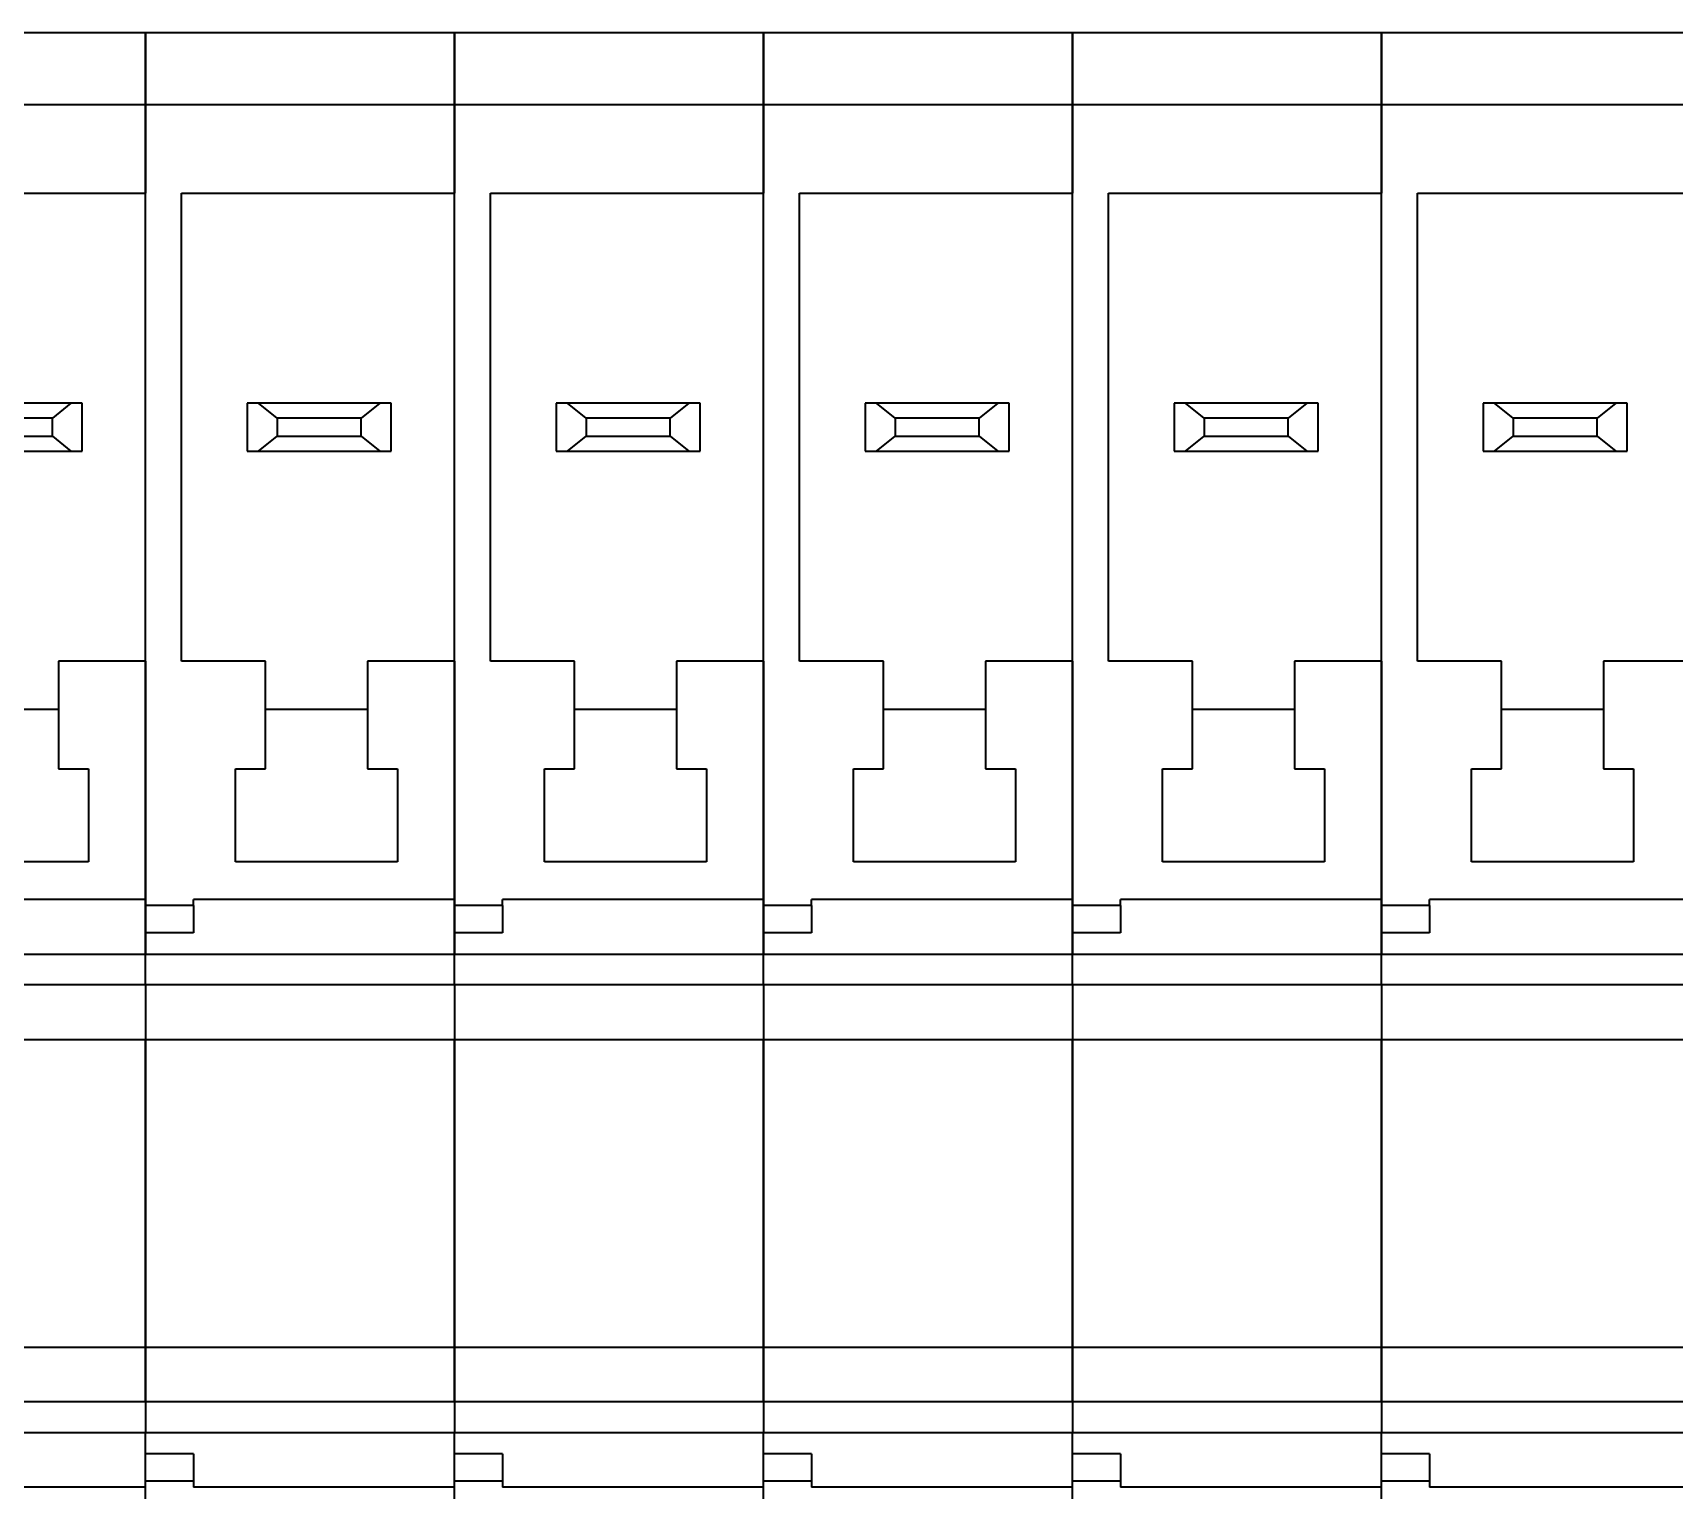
# Model space of a CAD drawing. Header units: millimetres. Extents: x 7 to 587, y 2 to 418.
# Drawn here: x 434.07 to 461.43, y 245.3 to 269.6 of the extents above; entities that cross this region are included whole.
import ezdxf

# ---------------------------------------------------------------- set-up
doc = ezdxf.new("R2010")
doc.units = ezdxf.units.MM
doc.layers.add('GR1_01', color=7, linetype='Continuous')

# ---------------------------------------------------------------- blocks, each defined once
blk = doc.blocks.new('BLKF107')
at = {"layer": 'GR1_01', "color": 3, "linetype": 'Continuous', "lineweight": 35}
for p, q in [((435.95, 269.6), (430.8, 269.6)), ((435.95, 269.6), (435.95, 268.4)), ((435.95, 268.4), (430.8, 268.4)), ((435.95, 268.4), (435.95, 266.925)), ((431.4, 266.925), (435.95, 266.925)), ((435.95, 259.125), (435.95, 266.925)), ((434.706, 263.425), (432.684, 263.425)), ((434.706, 263.425), (434.395, 263.175)), ((434.895, 263.425), (434.706, 263.425)), ((434.895, 262.625), (434.895, 263.425)), ((434.395, 263.175), (432.995, 263.175)), ((434.395, 262.875), (434.395, 263.175)), ((432.995, 262.875), (434.395, 262.875)), ((434.395, 262.875), (434.706, 262.625)), ((432.684, 262.625), (434.706, 262.625)), ((434.706, 262.625), (434.895, 262.625)), ((434.5, 259.125), (434.5, 258.325)), ((435.95, 259.125), (434.5, 259.125)), ((435.95, 259.125), (435.95, 255.15)), ((432.8, 258.325), (434.5, 258.325)), ((434.5, 258.325), (434.5, 257.325)), ((434.5, 257.325), (435, 257.325)), ((435, 257.325), (435, 255.775)), ((435, 255.775), (432.3, 255.775)), ((435.95, 255.15), (431.6, 255.15)), ((435.95, 255.15), (435.95, 254.24)), ((430.8, 254.24), (435.95, 254.24)), ((435.95, 253.728), (435.95, 254.24)), ((435.95, 253.728), (430.8, 253.728)), ((435.95, 253.728), (435.95, 252.816)), ((430.8, 252.816), (435.95, 252.816)), ((435.95, 252.816), (435.95, 247.684)), ((430.8, 247.684), (435.95, 247.684)), ((435.95, 246.772), (435.95, 247.684)), ((435.95, 246.772), (430.8, 246.772)), ((435.95, 246.772), (435.95, 246.26)), ((430.8, 246.26), (435.95, 246.26)), ((435.95, 245.35), (435.95, 246.26)), ((435.95, 245.35), (431.6, 245.35)), ((435.95, 245.018), (435.95, 245.35))]:
    blk.add_line(p, q, dxfattribs=at)
blk = doc.blocks.new('BLKF108')
at = {"layer": 'GR1_01', "color": 3, "linetype": 'Continuous', "lineweight": 35}
for p, q in [((435.95, 268.4), (435.95, 269.6)), ((441.1, 269.6), (435.95, 269.6)), ((441.1, 269.6), (441.1, 268.4)), ((441.1, 268.4), (435.95, 268.4)), ((435.95, 255.049), (435.95, 268.4)), ((441.1, 268.4), (441.1, 266.925)), ((436.55, 266.925), (441.1, 266.925)), ((436.55, 259.125), (436.55, 266.925)), ((441.1, 259.125), (441.1, 266.925)), ((437.834, 263.425), (437.645, 263.425)), ((437.645, 263.425), (437.645, 262.625)), ((438.145, 263.175), (437.834, 263.425)), ((439.856, 263.425), (437.834, 263.425)), ((439.856, 263.425), (439.545, 263.175)), ((440.045, 263.425), (439.856, 263.425)), ((440.045, 262.625), (440.045, 263.425)), ((439.545, 263.175), (438.145, 263.175)), ((438.145, 263.175), (438.145, 262.875)), ((439.545, 262.875), (439.545, 263.175)), ((437.834, 262.625), (438.145, 262.875)), ((438.145, 262.875), (439.545, 262.875)), ((439.545, 262.875), (439.856, 262.625)), ((437.645, 262.625), (437.834, 262.625)), ((437.834, 262.625), (439.856, 262.625)), ((439.856, 262.625), (440.045, 262.625)), ((437.95, 259.125), (436.55, 259.125)), ((437.95, 258.325), (437.95, 259.125)), ((439.65, 259.125), (439.65, 258.325)), ((441.1, 259.125), (439.65, 259.125)), ((441.1, 259.125), (441.1, 255.15)), ((437.95, 257.325), (437.95, 258.325)), ((437.95, 258.325), (439.65, 258.325)), ((439.65, 258.325), (439.65, 257.325)), ((437.45, 257.325), (437.95, 257.325)), ((437.45, 255.775), (437.45, 257.325)), ((439.65, 257.325), (440.15, 257.325)), ((440.15, 257.325), (440.15, 255.775)), ((440.15, 255.775), (437.45, 255.775)), ((436.75, 255.049), (435.95, 255.049)), ((435.95, 254.593), (435.95, 255.049)), ((441.1, 255.15), (436.75, 255.15)), ((436.75, 255.049), (436.75, 255.15)), ((436.75, 255.049), (436.75, 254.593)), ((441.1, 255.15), (441.1, 254.24)), ((436.75, 254.593), (435.95, 254.593)), ((435.95, 254.24), (435.95, 254.593)), ((435.95, 253.728), (435.95, 254.24)), ((435.95, 254.24), (441.1, 254.24)), ((441.1, 253.728), (441.1, 254.24)), ((441.1, 253.728), (435.95, 253.728)), ((435.95, 253.728), (435.95, 252.816)), ((441.1, 253.728), (441.1, 252.816)), ((435.95, 252.816), (441.1, 252.816)), ((435.95, 247.684), (435.95, 252.816)), ((441.1, 252.816), (441.1, 247.684)), ((435.95, 247.684), (441.1, 247.684)), ((435.95, 247.684), (435.95, 246.772)), ((441.1, 246.772), (441.1, 247.684)), ((441.1, 246.772), (435.95, 246.772)), ((435.95, 246.772), (435.95, 246.26)), ((441.1, 246.772), (441.1, 246.26)), ((435.95, 246.26), (441.1, 246.26)), ((435.95, 245.907), (435.95, 246.26)), ((441.1, 245.35), (441.1, 246.26)), ((436.75, 245.907), (435.95, 245.907)), ((435.95, 245.451), (435.95, 245.907)), ((436.75, 245.907), (436.75, 245.451)), ((436.75, 245.451), (435.95, 245.451)), ((435.95, 245.018), (435.95, 245.451)), ((436.75, 245.451), (436.75, 245.35)), ((441.1, 245.35), (436.75, 245.35)), ((441.1, 245.018), (441.1, 245.35))]:
    blk.add_line(p, q, dxfattribs=at)
blk = doc.blocks.new('BLKF109')
at = {"layer": 'GR1_01', "color": 3, "linetype": 'Continuous', "lineweight": 35}
for p, q in [((441.1, 268.4), (441.1, 269.6)), ((446.25, 269.6), (441.1, 269.6)), ((446.25, 269.6), (446.25, 268.4)), ((446.25, 268.4), (441.1, 268.4)), ((441.1, 255.049), (441.1, 268.4)), ((446.25, 268.4), (446.25, 266.925)), ((441.7, 266.925), (446.25, 266.925)), ((441.7, 259.125), (441.7, 266.925)), ((446.25, 259.125), (446.25, 266.925)), ((442.984, 263.425), (442.795, 263.425)), ((442.795, 263.425), (442.795, 262.625)), ((443.295, 263.175), (442.984, 263.425)), ((445.006, 263.425), (442.984, 263.425)), ((445.006, 263.425), (444.695, 263.175)), ((445.195, 263.425), (445.006, 263.425)), ((445.195, 262.625), (445.195, 263.425)), ((444.695, 263.175), (443.295, 263.175)), ((443.295, 263.175), (443.295, 262.875)), ((444.695, 262.875), (444.695, 263.175)), ((442.984, 262.625), (443.295, 262.875)), ((443.295, 262.875), (444.695, 262.875)), ((444.695, 262.875), (445.006, 262.625)), ((442.795, 262.625), (442.984, 262.625)), ((442.984, 262.625), (445.006, 262.625)), ((445.006, 262.625), (445.195, 262.625)), ((443.1, 259.125), (441.7, 259.125)), ((443.1, 258.325), (443.1, 259.125)), ((444.8, 259.125), (444.8, 258.325)), ((446.25, 259.125), (444.8, 259.125)), ((446.25, 259.125), (446.25, 255.15)), ((443.1, 257.325), (443.1, 258.325)), ((443.1, 258.325), (444.8, 258.325)), ((444.8, 258.325), (444.8, 257.325)), ((442.6, 257.325), (443.1, 257.325)), ((442.6, 255.775), (442.6, 257.325)), ((444.8, 257.325), (445.3, 257.325)), ((445.3, 257.325), (445.3, 255.775)), ((445.3, 255.775), (442.6, 255.775)), ((441.9, 255.049), (441.1, 255.049)), ((441.1, 254.593), (441.1, 255.049)), ((446.25, 255.15), (441.9, 255.15)), ((441.9, 255.049), (441.9, 255.15)), ((441.9, 255.049), (441.9, 254.593)), ((446.25, 255.15), (446.25, 254.24)), ((441.9, 254.593), (441.1, 254.593)), ((441.1, 254.24), (441.1, 254.593)), ((441.1, 253.728), (441.1, 254.24)), ((441.1, 254.24), (446.25, 254.24)), ((446.25, 253.728), (446.25, 254.24)), ((446.25, 253.728), (441.1, 253.728)), ((441.1, 253.728), (441.1, 252.816)), ((446.25, 253.728), (446.25, 252.816)), ((441.1, 252.816), (446.25, 252.816)), ((441.1, 247.684), (441.1, 252.816)), ((446.25, 252.816), (446.25, 247.684)), ((441.1, 247.684), (446.25, 247.684)), ((441.1, 247.684), (441.1, 246.772)), ((446.25, 246.772), (446.25, 247.684)), ((446.25, 246.772), (441.1, 246.772)), ((441.1, 246.772), (441.1, 246.26)), ((446.25, 246.772), (446.25, 246.26)), ((441.1, 246.26), (446.25, 246.26)), ((441.1, 245.907), (441.1, 246.26)), ((446.25, 245.35), (446.25, 246.26)), ((441.9, 245.907), (441.1, 245.907)), ((441.1, 245.451), (441.1, 245.907)), ((441.9, 245.907), (441.9, 245.451)), ((441.9, 245.451), (441.1, 245.451)), ((441.1, 245.018), (441.1, 245.451)), ((441.9, 245.451), (441.9, 245.35)), ((446.25, 245.35), (441.9, 245.35)), ((446.25, 245.018), (446.25, 245.35))]:
    blk.add_line(p, q, dxfattribs=at)
blk = doc.blocks.new('BLKF110')
at = {"layer": 'GR1_01', "color": 3, "linetype": 'Continuous', "lineweight": 35}
for p, q in [((446.25, 268.4), (446.25, 269.6)), ((451.4, 269.6), (446.25, 269.6)), ((451.4, 269.6), (451.4, 268.4)), ((451.4, 268.4), (446.25, 268.4)), ((446.25, 255.049), (446.25, 268.4)), ((451.4, 268.4), (451.4, 266.925)), ((446.85, 266.925), (451.4, 266.925)), ((446.85, 259.125), (446.85, 266.925)), ((451.4, 259.125), (451.4, 266.925)), ((448.134, 263.425), (447.945, 263.425)), ((447.945, 263.425), (447.945, 262.625)), ((448.445, 263.175), (448.134, 263.425)), ((450.156, 263.425), (448.134, 263.425)), ((450.156, 263.425), (449.845, 263.175)), ((450.345, 263.425), (450.156, 263.425)), ((450.345, 262.625), (450.345, 263.425)), ((449.845, 263.175), (448.445, 263.175)), ((448.445, 263.175), (448.445, 262.875)), ((449.845, 262.875), (449.845, 263.175)), ((448.134, 262.625), (448.445, 262.875)), ((448.445, 262.875), (449.845, 262.875)), ((449.845, 262.875), (450.156, 262.625)), ((447.945, 262.625), (448.134, 262.625)), ((448.134, 262.625), (450.156, 262.625)), ((450.156, 262.625), (450.345, 262.625)), ((448.25, 259.125), (446.85, 259.125)), ((448.25, 258.325), (448.25, 259.125)), ((449.95, 259.125), (449.95, 258.325)), ((451.4, 259.125), (449.95, 259.125)), ((451.4, 259.125), (451.4, 255.15)), ((448.25, 257.325), (448.25, 258.325)), ((448.25, 258.325), (449.95, 258.325)), ((449.95, 258.325), (449.95, 257.325)), ((447.75, 257.325), (448.25, 257.325)), ((447.75, 255.775), (447.75, 257.325)), ((449.95, 257.325), (450.45, 257.325)), ((450.45, 257.325), (450.45, 255.775)), ((450.45, 255.775), (447.75, 255.775)), ((447.05, 255.049), (446.25, 255.049)), ((446.25, 254.593), (446.25, 255.049)), ((451.4, 255.15), (447.05, 255.15)), ((447.05, 255.049), (447.05, 255.15)), ((447.05, 255.049), (447.05, 254.593)), ((451.4, 255.15), (451.4, 254.24)), ((447.05, 254.593), (446.25, 254.593)), ((446.25, 254.24), (446.25, 254.593)), ((446.25, 253.728), (446.25, 254.24)), ((446.25, 254.24), (451.4, 254.24)), ((451.4, 253.728), (451.4, 254.24)), ((451.4, 253.728), (446.25, 253.728)), ((446.25, 253.728), (446.25, 252.816)), ((451.4, 253.728), (451.4, 252.816)), ((446.25, 252.816), (451.4, 252.816)), ((446.25, 247.684), (446.25, 252.816)), ((451.4, 252.816), (451.4, 247.684)), ((446.25, 247.684), (451.4, 247.684)), ((446.25, 247.684), (446.25, 246.772)), ((451.4, 246.772), (451.4, 247.684)), ((451.4, 246.772), (446.25, 246.772)), ((446.25, 246.772), (446.25, 246.26)), ((451.4, 246.772), (451.4, 246.26)), ((446.25, 246.26), (451.4, 246.26)), ((446.25, 245.907), (446.25, 246.26)), ((451.4, 245.35), (451.4, 246.26)), ((447.05, 245.907), (446.25, 245.907)), ((446.25, 245.451), (446.25, 245.907)), ((447.05, 245.907), (447.05, 245.451)), ((447.05, 245.451), (446.25, 245.451)), ((446.25, 245.018), (446.25, 245.451)), ((447.05, 245.451), (447.05, 245.35)), ((451.4, 245.35), (447.05, 245.35)), ((451.4, 245.018), (451.4, 245.35))]:
    blk.add_line(p, q, dxfattribs=at)
blk = doc.blocks.new('BLKF101')
at = {"layer": 'GR1_01', "color": 3, "linetype": 'Continuous', "lineweight": 35}
for name in ['BLKF107', 'BLKF108', 'BLKF109', 'BLKF110']:
    blk.add_blockref(name, (0, 0), dxfattribs=at)
blk = doc.blocks.new('BLKF143')
at = {"layer": 'GR1_01', "color": 3, "linetype": 'Continuous', "lineweight": 35}
for p, q in [((456.55, 268.4), (456.55, 269.6)), ((461.7, 269.6), (456.55, 269.6)), ((461.7, 269.6), (461.7, 268.4)), ((461.7, 268.4), (456.55, 268.4)), ((456.55, 255.049), (456.55, 268.4)), ((461.7, 268.4), (461.7, 266.925)), ((457.15, 266.925), (461.7, 266.925)), ((457.15, 259.125), (457.15, 266.925)), ((461.7, 259.125), (461.7, 266.925)), ((458.434, 263.425), (458.245, 263.425)), ((458.245, 263.425), (458.245, 262.625)), ((458.745, 263.175), (458.434, 263.425)), ((460.456, 263.425), (458.434, 263.425)), ((460.456, 263.425), (460.145, 263.175)), ((460.645, 263.425), (460.456, 263.425)), ((460.645, 262.625), (460.645, 263.425)), ((460.145, 263.175), (458.745, 263.175)), ((458.745, 263.175), (458.745, 262.875)), ((460.145, 262.875), (460.145, 263.175)), ((458.434, 262.625), (458.745, 262.875)), ((458.745, 262.875), (460.145, 262.875)), ((460.145, 262.875), (460.456, 262.625)), ((458.245, 262.625), (458.434, 262.625)), ((458.434, 262.625), (460.456, 262.625)), ((460.456, 262.625), (460.645, 262.625)), ((458.55, 259.125), (457.15, 259.125)), ((458.55, 258.325), (458.55, 259.125)), ((460.25, 259.125), (460.25, 258.325)), ((461.7, 259.125), (460.25, 259.125)), ((461.7, 259.125), (461.7, 255.15)), ((458.55, 257.325), (458.55, 258.325)), ((458.55, 258.325), (460.25, 258.325)), ((460.25, 258.325), (460.25, 257.325)), ((458.05, 257.325), (458.55, 257.325)), ((458.05, 255.775), (458.05, 257.325)), ((460.25, 257.325), (460.75, 257.325)), ((460.75, 257.325), (460.75, 255.775)), ((460.75, 255.775), (458.05, 255.775)), ((457.35, 255.049), (456.55, 255.049)), ((456.55, 254.593), (456.55, 255.049)), ((461.7, 255.15), (457.35, 255.15)), ((457.35, 255.049), (457.35, 255.15)), ((457.35, 255.049), (457.35, 254.593)), ((461.7, 255.15), (461.7, 254.24)), ((457.35, 254.593), (456.55, 254.593)), ((456.55, 254.24), (456.55, 254.593)), ((456.55, 253.728), (456.55, 254.24)), ((456.55, 254.24), (461.7, 254.24)), ((461.7, 253.728), (461.7, 254.24)), ((461.7, 253.728), (456.55, 253.728)), ((456.55, 253.728), (456.55, 252.816)), ((461.7, 253.728), (461.7, 252.816)), ((456.55, 252.816), (461.7, 252.816)), ((456.55, 247.684), (456.55, 252.816)), ((461.7, 252.816), (461.7, 247.684)), ((456.55, 247.684), (461.7, 247.684)), ((456.55, 247.684), (456.55, 246.772)), ((461.7, 246.772), (461.7, 247.684)), ((461.7, 246.772), (456.55, 246.772)), ((456.55, 246.772), (456.55, 246.26)), ((461.7, 246.772), (461.7, 246.26)), ((456.55, 246.26), (461.7, 246.26)), ((456.55, 245.907), (456.55, 246.26)), ((461.7, 245.35), (461.7, 246.26)), ((457.35, 245.907), (456.55, 245.907)), ((456.55, 245.451), (456.55, 245.907)), ((457.35, 245.907), (457.35, 245.451)), ((457.35, 245.451), (456.55, 245.451)), ((456.55, 245.018), (456.55, 245.451)), ((457.35, 245.451), (457.35, 245.35)), ((461.7, 245.35), (457.35, 245.35)), ((461.7, 245.018), (461.7, 245.35)), ((456.55, 245.018), (461.7, 245.018)), ((456.55, 245.018), (456.55, 244.3)), ((461.7, 244.3), (461.7, 245.018)), ((456.55, 244.3), (456.55, 236.3)), ((456.55, 244.3), (457.125, 244.3)), ((457.125, 241.15), (457.125, 244.3)), ((457.125, 244.3), (461.125, 244.3)), ((461.125, 244.3), (461.125, 241.15)), ((461.125, 244.3), (461.7, 244.3)), ((461.7, 236.3), (461.7, 244.3)), ((461.125, 241.15), (457.125, 241.15)), ((457.125, 239.45), (461.125, 239.45)), ((457.125, 236.3), (457.125, 239.45)), ((461.125, 239.45), (461.125, 236.3)), ((456.55, 236.3), (456.55, 235.582)), ((457.125, 236.3), (456.55, 236.3)), ((461.125, 236.3), (457.125, 236.3)), ((461.7, 236.3), (461.125, 236.3)), ((461.7, 235.582), (461.7, 236.3)), ((461.7, 235.582), (456.55, 235.582)), ((456.55, 235.582), (456.55, 222.256)), ((461.7, 235.582), (461.7, 227.9)), ((457.3, 233.65), (458.2, 233.65)), ((457.3, 232.05), (457.3, 233.65)), ((458.2, 233.65), (458.6, 233.25)), ((459.8, 233.25), (460.2, 233.65)), ((460.2, 233.65), (461.1, 233.65)), ((461.1, 233.65), (461.1, 232.05)), ((458.6, 233.25), (459.8, 233.25)), ((457.3, 231.25), (457.3, 232.05)), ((457.3, 232.05), (458.283, 232.05)), ((460.117, 232.05), (461.1, 232.05)), ((461.1, 232.05), (461.1, 231.25)), ((457.3, 229.85), (457.3, 231.25)), ((458.283, 231.25), (457.3, 231.25)), ((461.1, 231.25), (460.117, 231.25)), ((461.1, 231.25), (461.1, 229.85)), ((461.1, 229.85), (457.3, 229.85)), ((461.7, 227.9), (461.482, 227.9)), ((461.7, 227.9), (461.7, 226.9)), ((456.9, 226.9), (456.9, 226.3)), ((457.7, 226.9), (456.9, 226.9)), ((457.7, 227), (457.7, 226.9)), ((457.7, 225.55), (457.7, 226.9)), ((460.7, 227), (460.7, 226.9)), ((460.7, 226.9), (461.7, 226.9)), ((460.7, 225.55), (460.7, 226.9)), ((461.7, 226.9), (461.7, 226.3)), ((461.7, 225.3), (461.7, 226.3)), ((457.7, 225.3), (457.7, 225.55)), ((457.7, 225.55), (460.7, 225.55)), ((460.7, 225.3), (460.7, 225.55)), ((457.7, 225.15), (457.7, 225.3)), ((457.7, 225.3), (460.7, 225.3)), ((460.7, 225.15), (460.7, 225.3)), ((461.482, 225.3), (461.7, 225.3)), ((461.7, 222.256), (461.7, 225.3)), ((457.7, 225.15), (460.7, 225.15)), ((457.7, 224.7), (457.7, 225.15)), ((460.7, 224.9), (460.7, 225.15)), ((460.7, 224.9), (460.997, 224.603)), ((457.603, 224.603), (457.7, 224.7)), ((461.7, 222.256), (456.55, 222.256)), ((456.55, 222.256), (456.55, 222.087)), ((461.7, 222.256), (461.7, 222.087)), ((461.7, 222.087), (456.55, 222.087)), ((456.55, 222.087), (456.55, 221.548)), ((461.7, 222.087), (461.7, 221.548)), ((461.7, 221.548), (456.55, 221.548)), ((456.55, 221.548), (456.55, 221)), ((461.7, 221), (461.7, 221.548)), ((461.7, 221), (456.55, 221))]:
    blk.add_line(p, q, dxfattribs=at)
for centre, radius, start, end in [((459.2, 231.65), 1, 23.5782, 156.4218), ((459.2, 231.65), 1, 203.5782, 336.4218), ((459.3, 226.9), 2.4, 24.6243, 180), ((458.7, 227), 1, 90, 180), ((459.7, 227), 1, 0, 90), ((459.3, 226.9), 2.4, 0, 24.6243), ((459.3, 226.3), 2.4, 180, 225), ((459.3, 226.3), 2.4, 335.3757, 0), ((459.3, 226.3), 2.4, 315, 335.3757), ((459.3, 226.3), 2.4, 225, 315)]:
    blk.add_arc(centre, radius, start, end, dxfattribs=at)
blk.add_open_spline([(458.7, 228), (458.739, 228), (458.814, 228), (458.929, 228), (459.049, 228), (459.179, 228), (459.313, 228), (459.447, 228), (459.576, 228), (459.659, 228), (459.7, 228)], degree=3, knots=[0, 0, 0, 0, 0.118021, 0.223255, 0.346586, 0.477449, 0.613456, 0.74891, 0.878338, 1, 1, 1, 1], dxfattribs=at)
blk = doc.blocks.new('BLKF147')
at = {"layer": 'GR1_01', "color": 3, "linetype": 'Continuous', "lineweight": 35}
for p, q in [((451.4, 268.4), (451.4, 269.6)), ((456.55, 269.6), (451.4, 269.6)), ((456.55, 269.6), (456.55, 268.4)), ((456.55, 268.4), (451.4, 268.4)), ((451.4, 255.049), (451.4, 268.4)), ((456.55, 268.4), (456.55, 266.925)), ((452, 266.925), (456.55, 266.925)), ((452, 259.125), (452, 266.925)), ((456.55, 259.125), (456.55, 266.925)), ((453.284, 263.425), (453.095, 263.425)), ((453.095, 263.425), (453.095, 262.625)), ((453.595, 263.175), (453.284, 263.425)), ((455.306, 263.425), (453.284, 263.425)), ((455.306, 263.425), (454.995, 263.175)), ((455.495, 263.425), (455.306, 263.425)), ((455.495, 262.625), (455.495, 263.425)), ((454.995, 263.175), (453.595, 263.175)), ((453.595, 263.175), (453.595, 262.875)), ((454.995, 262.875), (454.995, 263.175)), ((453.284, 262.625), (453.595, 262.875)), ((453.595, 262.875), (454.995, 262.875)), ((454.995, 262.875), (455.306, 262.625)), ((453.095, 262.625), (453.284, 262.625)), ((453.284, 262.625), (455.306, 262.625)), ((455.306, 262.625), (455.495, 262.625)), ((453.4, 259.125), (452, 259.125)), ((453.4, 258.325), (453.4, 259.125)), ((455.1, 259.125), (455.1, 258.325)), ((456.55, 259.125), (455.1, 259.125)), ((456.55, 259.125), (456.55, 255.15)), ((453.4, 257.325), (453.4, 258.325)), ((453.4, 258.325), (455.1, 258.325)), ((455.1, 258.325), (455.1, 257.325)), ((452.9, 257.325), (453.4, 257.325)), ((452.9, 255.775), (452.9, 257.325)), ((455.1, 257.325), (455.6, 257.325)), ((455.6, 257.325), (455.6, 255.775)), ((455.6, 255.775), (452.9, 255.775)), ((452.2, 255.049), (451.4, 255.049)), ((451.4, 254.593), (451.4, 255.049)), ((456.55, 255.15), (452.2, 255.15)), ((452.2, 255.049), (452.2, 255.15)), ((452.2, 255.049), (452.2, 254.593)), ((456.55, 255.15), (456.55, 254.24)), ((452.2, 254.593), (451.4, 254.593)), ((451.4, 254.24), (451.4, 254.593)), ((451.4, 253.728), (451.4, 254.24)), ((451.4, 254.24), (456.55, 254.24)), ((456.55, 253.728), (456.55, 254.24)), ((456.55, 253.728), (451.4, 253.728)), ((451.4, 253.728), (451.4, 252.816)), ((456.55, 253.728), (456.55, 252.816)), ((451.4, 252.816), (456.55, 252.816)), ((451.4, 247.684), (451.4, 252.816)), ((456.55, 252.816), (456.55, 247.684)), ((451.4, 247.684), (456.55, 247.684)), ((451.4, 247.684), (451.4, 246.772)), ((456.55, 246.772), (456.55, 247.684)), ((456.55, 246.772), (451.4, 246.772)), ((451.4, 246.772), (451.4, 246.26)), ((456.55, 246.772), (456.55, 246.26)), ((451.4, 246.26), (456.55, 246.26)), ((451.4, 245.907), (451.4, 246.26)), ((456.55, 245.35), (456.55, 246.26)), ((452.2, 245.907), (451.4, 245.907)), ((451.4, 245.451), (451.4, 245.907)), ((452.2, 245.907), (452.2, 245.451)), ((452.2, 245.451), (451.4, 245.451)), ((451.4, 245.018), (451.4, 245.451)), ((452.2, 245.451), (452.2, 245.35)), ((456.55, 245.35), (452.2, 245.35)), ((456.55, 245.018), (456.55, 245.35)), ((451.4, 245.018), (456.55, 245.018)), ((451.4, 245.018), (451.4, 244.3)), ((456.55, 244.3), (456.55, 245.018)), ((451.4, 244.3), (451.4, 244.225)), ((451.4, 244.3), (451.975, 244.3)), ((451.975, 244.3), (455.975, 244.3)), ((451.975, 244.225), (451.975, 244.3)), ((455.975, 244.3), (455.975, 241.15)), ((455.975, 244.3), (456.55, 244.3)), ((456.55, 236.3), (456.55, 244.3)), ((451.4, 241.225), (451.4, 236.3)), ((451.975, 241.15), (451.975, 241.225)), ((455.975, 241.15), (451.975, 241.15)), ((451.975, 239.45), (455.975, 239.45)), ((451.975, 236.3), (451.975, 239.45)), ((455.975, 239.45), (455.975, 236.3)), ((451.4, 236.3), (451.4, 235.582)), ((451.975, 236.3), (451.4, 236.3)), ((455.975, 236.3), (451.975, 236.3)), ((456.55, 236.3), (455.975, 236.3)), ((456.55, 235.582), (456.55, 236.3)), ((456.55, 235.582), (451.4, 235.582)), ((451.4, 235.582), (451.4, 222.256)), ((456.55, 235.582), (456.55, 227.9)), ((452.15, 233.65), (453.05, 233.65)), ((452.15, 232.05), (452.15, 233.65)), ((453.05, 233.65), (453.45, 233.25)), ((454.65, 233.25), (455.05, 233.65)), ((455.05, 233.65), (455.95, 233.65)), ((455.95, 233.65), (455.95, 232.05)), ((453.45, 233.25), (454.65, 233.25)), ((452.15, 231.25), (452.15, 232.05)), ((452.15, 232.05), (453.133, 232.05)), ((454.967, 232.05), (455.95, 232.05)), ((455.95, 232.05), (455.95, 231.25)), ((452.15, 229.85), (452.15, 231.25)), ((453.133, 231.25), (452.15, 231.25)), ((455.95, 231.25), (454.967, 231.25)), ((455.95, 231.25), (455.95, 229.85)), ((455.95, 229.85), (452.15, 229.85)), ((456.55, 227.9), (456.332, 227.9)), ((456.55, 227.9), (456.55, 226.9)), ((451.75, 226.9), (451.75, 226.3)), ((452.55, 226.9), (451.75, 226.9)), ((452.55, 227), (452.55, 226.9)), ((452.55, 225.55), (452.55, 226.9)), ((455.55, 227), (455.55, 226.9)), ((455.55, 226.9), (456.55, 226.9)), ((455.55, 225.55), (455.55, 226.9)), ((456.55, 226.9), (456.55, 226.3)), ((456.55, 225.3), (456.55, 226.3)), ((452.55, 225.3), (452.55, 225.55)), ((452.55, 225.55), (455.55, 225.55)), ((455.55, 225.3), (455.55, 225.55)), ((452.55, 225.15), (452.55, 225.3)), ((452.55, 225.3), (455.55, 225.3)), ((455.55, 225.15), (455.55, 225.3)), ((456.332, 225.3), (456.55, 225.3)), ((456.55, 222.256), (456.55, 225.3)), ((452.55, 225.15), (455.55, 225.15)), ((452.55, 224.7), (452.55, 225.15)), ((455.55, 224.9), (455.55, 225.15)), ((455.55, 224.9), (455.847, 224.603)), ((452.453, 224.603), (452.55, 224.7)), ((456.55, 222.256), (451.4, 222.256)), ((451.4, 222.256), (451.4, 222.087)), ((456.55, 222.256), (456.55, 222.087)), ((456.55, 222.087), (451.4, 222.087)), ((451.4, 222.087), (451.4, 221.548)), ((456.55, 222.087), (456.55, 221.548)), ((456.55, 221.548), (451.4, 221.548)), ((451.4, 221.548), (451.4, 221)), ((456.55, 221), (456.55, 221.548)), ((456.55, 221), (451.4, 221))]:
    blk.add_line(p, q, dxfattribs=at)
for centre, radius, start, end in [((454.05, 231.65), 1, 23.5782, 156.4218), ((454.05, 231.65), 1, 203.5782, 336.4218), ((454.15, 226.9), 2.4, 24.6243, 180), ((453.55, 227), 1, 90, 180), ((454.55, 227), 1, 0, 90), ((454.15, 226.9), 2.4, 0, 24.6243), ((454.15, 226.3), 2.4, 180, 225), ((454.15, 226.3), 2.4, 335.3757, 0), ((454.15, 226.3), 2.4, 315, 335.3757), ((454.15, 226.3), 2.4, 225, 315)]:
    blk.add_arc(centre, radius, start, end, dxfattribs=at)
blk.add_open_spline([(453.55, 228), (453.589, 228), (453.664, 228), (453.779, 228), (453.899, 228), (454.029, 228), (454.163, 228), (454.297, 228), (454.426, 228), (454.509, 228), (454.55, 228)], degree=3, knots=[0, 0, 0, 0, 0.118021, 0.223255, 0.346586, 0.477449, 0.613456, 0.74891, 0.878338, 1, 1, 1, 1], dxfattribs=at)
blk = doc.blocks.new('BLKF142')
at = {"layer": 'GR1_01', "color": 3, "linetype": 'Continuous', "lineweight": 35}
for name in ['BLKF147', 'BLKF143']:
    blk.add_blockref(name, (0, 0), dxfattribs=at)

msp = doc.modelspace()

# ---------------------------------------------------------------- block references
at = {"layer": 'GR1_01', "color": 3, "linetype": 'Continuous', "lineweight": 35}
for name in ['BLKF101', 'BLKF142']:
    msp.add_blockref(name, (0, 0), dxfattribs=at)

doc.saveas('drawing.dxf')
